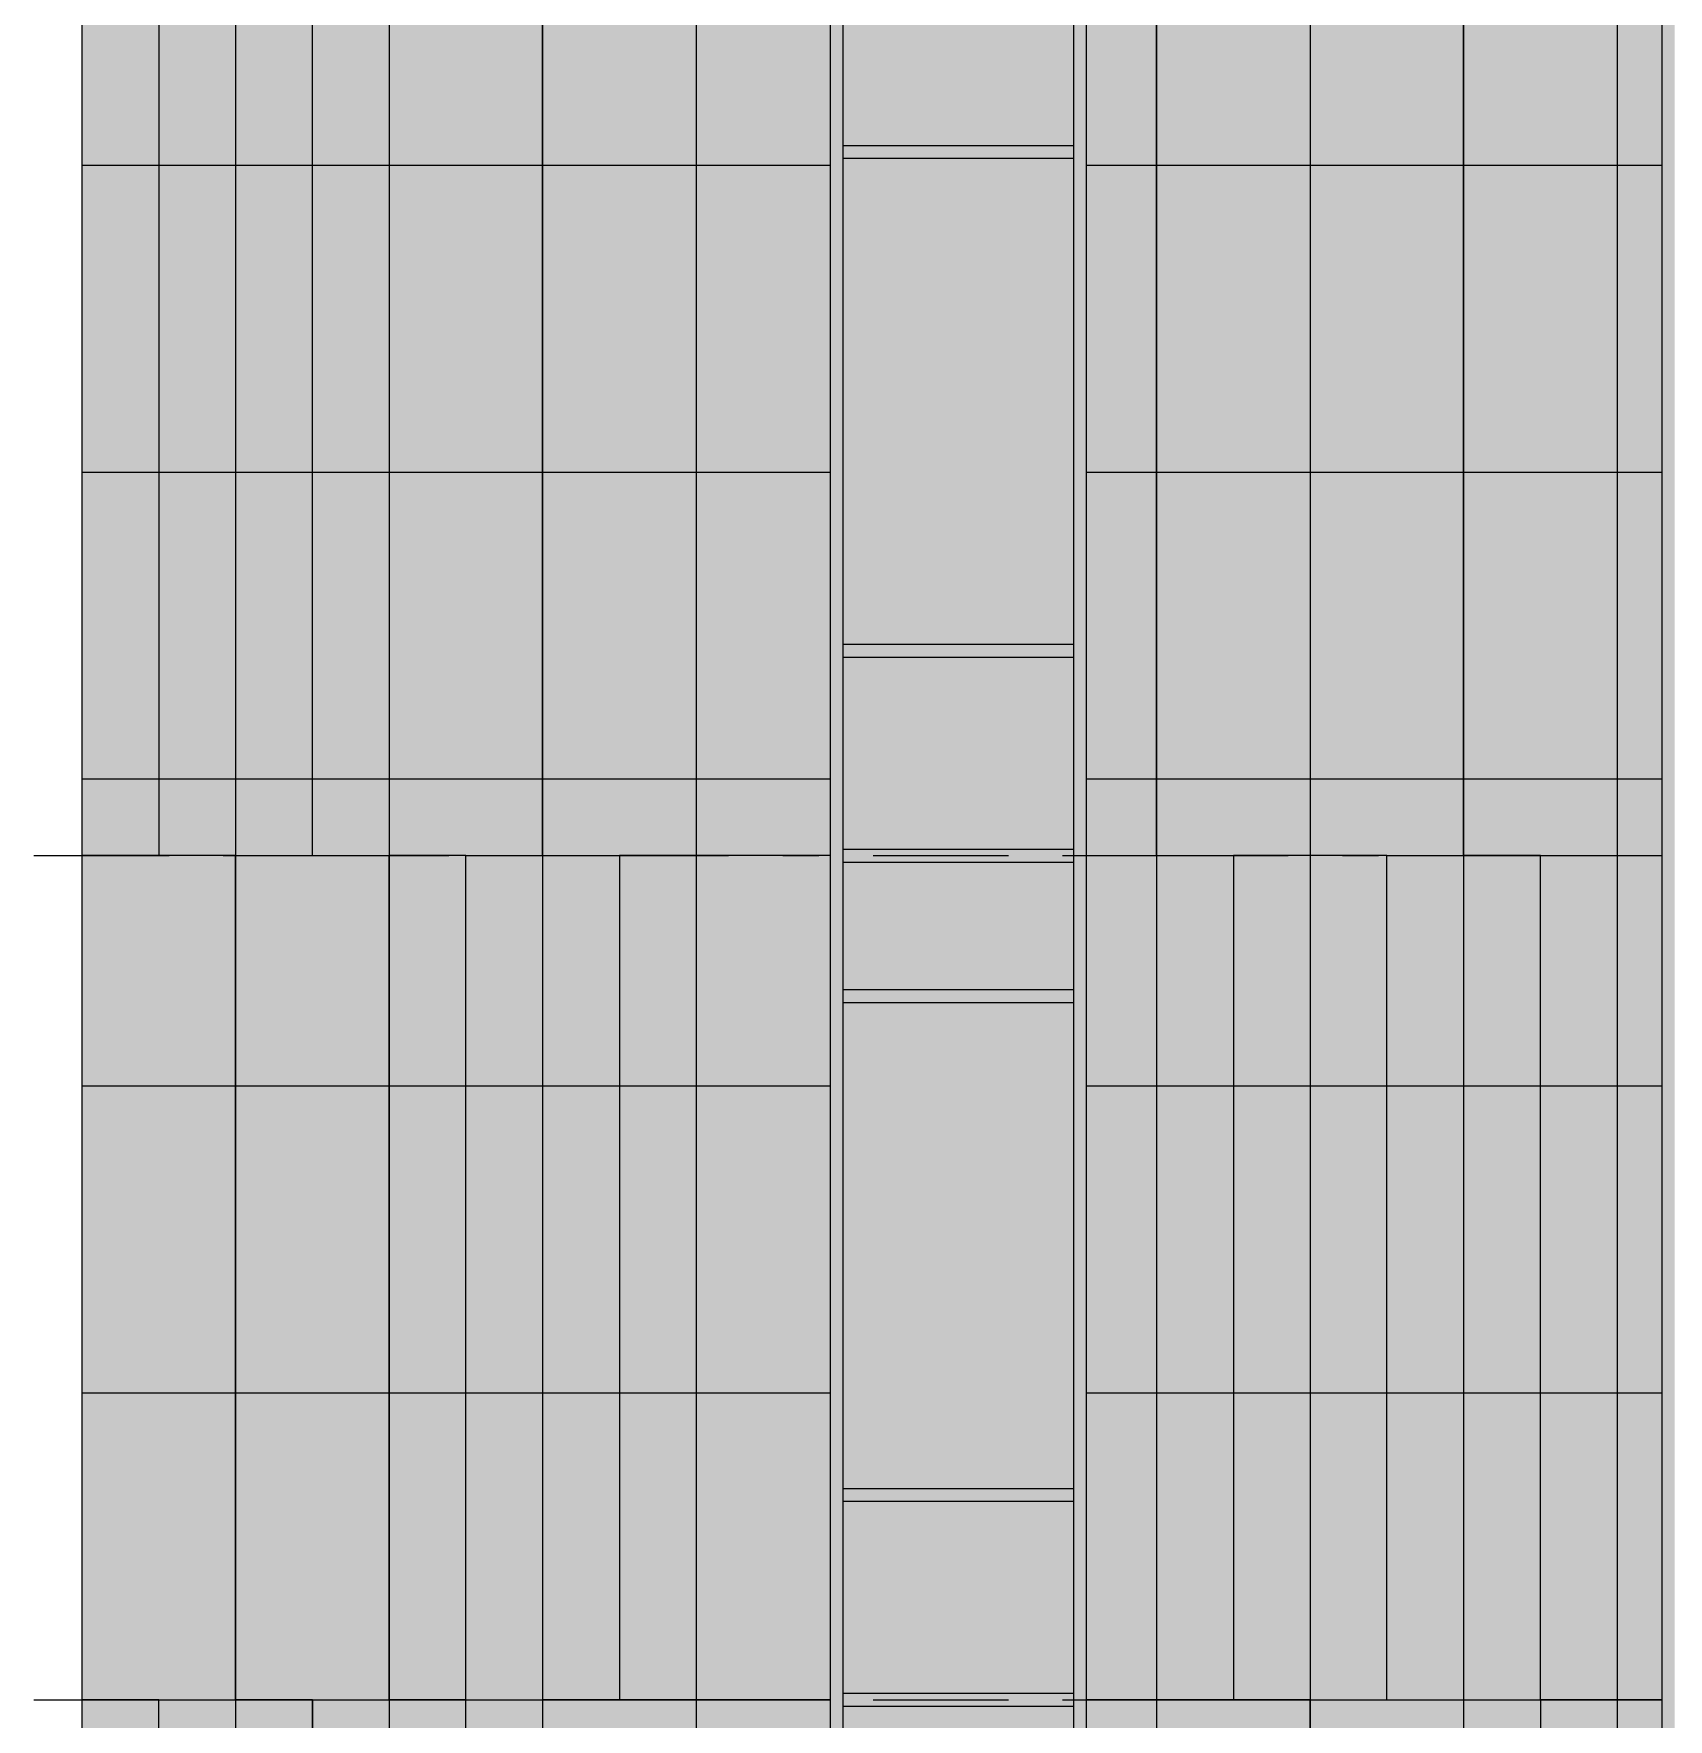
# Model space of a CAD drawing. Header units: millimetres. Extents: x 1499747 to 4230374, y -28481 to 441852.
# Drawn here: x 4128824 to 4135213, y 393752 to 400342 of the extents above; entities that cross this region are included whole.
import ezdxf

# ---------------------------------------------------------------- set-up
doc = ezdxf.new("R2010")
doc.units = ezdxf.units.MM
doc.header["$MEASUREMENT"] = 0
doc.layers.add('Чертеж и Рисунок', color=7, linetype='Continuous')

msp = doc.modelspace()

# ---------------------------------------------------------------- hatches: boundary and pattern name
at = {"layer": 'Чертеж и Рисунок', "linetype": 'Continuous', "lineweight": 0, "true_color": 0x868d8e}
for points in [[(4129312.73686, 397128.40713), (4129312.73686, 400428.41218), (4129012.7364, 400428.41218), (4129012.7364, 397128.40713)], [(4130212.73824, 397128.40713), (4130212.73824, 400428.41218), (4129912.73778, 400428.41218), (4129912.73778, 397128.40713)], [(4131412.74007, 397128.40713), (4131412.74007, 400428.41218), (4130812.73915, 400428.41218), (4130812.73915, 397128.40713)], [(4133812.74374, 397128.40713), (4133812.74374, 400428.41218), (4133212.74282, 400428.41218), (4133212.74282, 397128.40713)], [(4135012.74557, 397128.40713), (4135012.74557, 400428.41218), (4134412.74465, 400428.41218), (4134412.74465, 397128.40713)], [(4129612.73732, 393828.40209), (4130212.73824, 393828.40209), (4130212.73824, 397128.40713), (4129612.73732, 397128.40713)], [(4131112.73961, 393828.40209), (4131112.73961, 397128.40713), (4130512.7387, 397128.40713), (4130512.7387, 393828.40209)], [(4132937.7424, 393828.40209), (4133512.74328, 393828.40209), (4133512.74328, 397128.40713), (4132937.7424, 397128.40713)], [(4134412.74465, 393828.40209), (4134412.74465, 397128.40713), (4134112.7442, 397128.40713), (4134112.7442, 393828.40209)], [(4135187.74584, 393828.40209), (4135187.74584, 397128.40713), (4134712.74511, 397128.40713), (4134712.74511, 393828.40209)], [(4129312.73686, 390528.39705), (4129612.73732, 390528.39705), (4129612.73732, 393828.40209), (4129312.73686, 393828.40209)], [(4129912.73778, 390528.39705), (4130212.73824, 390528.39705), (4130212.73824, 393828.40209), (4129912.73778, 393828.40209)], [(4130812.73915, 390528.39705), (4130812.73915, 393828.40209), (4130512.7387, 393828.40209), (4130512.7387, 390528.39705)], [(4134712.74511, 390528.39705), (4134712.74511, 393828.40209), (4133812.74374, 393828.40209), (4133812.74374, 390528.39705)]]:
    msp.add_hatch(color=252, dxfattribs=at).paths.add_polyline_path(points)
at = {"layer": 'Чертеж и Рисунок', "linetype": 'Continuous', "lineweight": 0, "true_color": 0xffffff}
for points in [[(4129912.73778, 397128.40713), (4129912.73778, 400428.41218), (4129312.73686, 400428.41218), (4129312.73686, 397128.40713)], [(4130812.73915, 397128.40713), (4130812.73915, 400428.41218), (4130212.73824, 400428.41218), (4130212.73824, 397128.40713)], [(4131412.74007, 400428.41218), (4131412.74007, 397128.40713), (4131937.74087, 397128.40713), (4131937.74087, 400428.41218)], [(4133212.74282, 397128.40713), (4133212.74282, 400428.41218), (4132937.7424, 400428.41218), (4132937.7424, 397128.40713)], [(4134412.74465, 397128.40713), (4134412.74465, 400428.41218), (4133812.74374, 400428.41218), (4133812.74374, 397128.40713)], [(4135187.74584, 397128.40713), (4135187.74584, 400428.41218), (4135012.74557, 400428.41218), (4135012.74557, 397128.40713)], [(4129612.73732, 393828.40209), (4129612.73732, 397128.40713), (4129012.7364, 397128.40713), (4129012.7364, 393828.40209)], [(4130512.7387, 393828.40209), (4130512.7387, 397128.40713), (4130212.73824, 397128.40713), (4130212.73824, 393828.40209)], [(4131112.73961, 397128.40713), (4131112.73961, 393828.40209), (4131937.74087, 393828.40209), (4131937.74087, 397128.40713)], [(4134112.7442, 393828.40209), (4134112.7442, 397128.40713), (4133512.74328, 397128.40713), (4133512.74328, 393828.40209)], [(4134712.74511, 393828.40209), (4134712.74511, 397128.40713), (4134412.74465, 397128.40713), (4134412.74465, 393828.40209)], [(4129312.73686, 390528.39705), (4129312.73686, 393828.40209), (4129012.7364, 393828.40209), (4129012.7364, 390528.39705)], [(4129912.73778, 390528.39705), (4129912.73778, 393828.40209), (4129612.73732, 393828.40209), (4129612.73732, 390528.39705)], [(4130512.7387, 390528.39705), (4130512.7387, 393828.40209), (4130212.73824, 393828.40209), (4130212.73824, 390528.39705)], [(4130812.73915, 390528.39705), (4131937.74087, 390528.39705), (4131937.74087, 393828.40209), (4130812.73915, 393828.40209)], [(4133812.74374, 390528.39705), (4133812.74374, 393828.40209), (4132937.7424, 393828.40209), (4132937.7424, 390528.39705)], [(4135187.74584, 390528.39705), (4135187.74584, 393828.40209), (4134712.74511, 393828.40209), (4134712.74511, 390528.39705)]]:
    msp.add_hatch(color=7, dxfattribs=at).paths.add_polyline_path(points)
at = {"layer": 'Чертеж и Рисунок', "linetype": 'Continuous', "lineweight": 0, "true_color": 0x2e2e2e}
for points in [[(4131937.74087, 399878.41134), (4131987.74095, 399878.41134), (4131987.74095, 400428.41218), (4131937.74087, 400428.41218)], [(4132937.7424, 400428.41218), (4132887.74232, 400428.41218), (4132887.74232, 399878.41134), (4132937.7424, 399878.41134)], [(4135187.74584, 399878.41134), (4135237.74591, 399878.41134), (4135237.74591, 400428.41218), (4135187.74584, 400428.41218)], [(4131937.74087, 397928.40836), (4131987.74095, 397928.40836), (4131987.74095, 399878.41134), (4131937.74087, 399878.41134)], [(4131987.74095, 399853.4113), (4132217.7413, 399853.4113), (4132217.7413, 399903.41137), (4131987.74095, 399903.41137)], [(4132217.7413, 399853.4113), (4132887.74232, 399853.4113), (4132887.74232, 399903.41137), (4132217.7413, 399903.41137)], [(4132937.7424, 399878.41134), (4132887.74232, 399878.41134), (4132887.74232, 397928.40836), (4132937.7424, 397928.40836)], [(4135187.74584, 397928.40836), (4135237.74591, 397928.40836), (4135237.74591, 399878.41134), (4135187.74584, 399878.41134)], [(4131937.74087, 397128.40713), (4131987.74095, 397128.40713), (4131987.74095, 397928.40836), (4131937.74087, 397928.40836)], [(4131987.74095, 397903.40832), (4132217.7413, 397903.40832), (4132217.7413, 397953.40839), (4131987.74095, 397953.40839)], [(4132217.7413, 397903.40832), (4132887.74232, 397903.40832), (4132887.74232, 397953.40839), (4132217.7413, 397953.40839)], [(4132937.7424, 397928.40836), (4132887.74232, 397928.40836), (4132887.74232, 397128.40713), (4132937.7424, 397128.40713)], [(4135187.74584, 397128.40713), (4135237.74591, 397128.40713), (4135237.74591, 397928.40836), (4135187.74584, 397928.40836)], [(4131937.74087, 396578.40629), (4131987.74095, 396578.40629), (4131987.74095, 397128.40713), (4131937.74087, 397128.40713)], [(4132217.7413, 397153.40717), (4131987.74095, 397153.40717), (4131987.74095, 397103.4071), (4132217.7413, 397103.4071)], [(4132887.74232, 397153.40717), (4132217.7413, 397153.40717), (4132217.7413, 397103.4071), (4132887.74232, 397103.4071)], [(4132937.7424, 397128.40713), (4132887.74232, 397128.40713), (4132887.74232, 396578.40629), (4132937.7424, 396578.40629)], [(4135187.74584, 396578.40629), (4135237.74591, 396578.40629), (4135237.74591, 397128.40713), (4135187.74584, 397128.40713)], [(4131937.74087, 394628.40332), (4131987.74095, 394628.40332), (4131987.74095, 396578.40629), (4131937.74087, 396578.40629)], [(4131987.74095, 396553.40626), (4132217.7413, 396553.40626), (4132217.7413, 396603.40633), (4131987.74095, 396603.40633)], [(4132217.7413, 396553.40626), (4132887.74232, 396553.40626), (4132887.74232, 396603.40633), (4132217.7413, 396603.40633)], [(4132937.7424, 396578.40629), (4132887.74232, 396578.40629), (4132887.74232, 394628.40332), (4132937.7424, 394628.40332)], [(4135187.74584, 394628.40332), (4135237.74591, 394628.40332), (4135237.74591, 396578.40629), (4135187.74584, 396578.40629)], [(4131937.74087, 393828.40209), (4131987.74095, 393828.40209), (4131987.74095, 394628.40332), (4131937.74087, 394628.40332)], [(4131987.74095, 394603.40328), (4132217.7413, 394603.40328), (4132217.7413, 394653.40335), (4131987.74095, 394653.40335)], [(4132217.7413, 394603.40328), (4132887.74232, 394603.40328), (4132887.74232, 394653.40335), (4132217.7413, 394653.40335)], [(4132937.7424, 394628.40332), (4132887.74232, 394628.40332), (4132887.74232, 393828.40209), (4132937.7424, 393828.40209)], [(4135187.74584, 393828.40209), (4135237.74591, 393828.40209), (4135237.74591, 394628.40332), (4135187.74584, 394628.40332)], [(4131937.74087, 393278.40125), (4131987.74095, 393278.40125), (4131987.74095, 393828.40209), (4131937.74087, 393828.40209)], [(4132217.7413, 393853.40213), (4131987.74095, 393853.40213), (4131987.74095, 393803.40205), (4132217.7413, 393803.40205)], [(4132887.74232, 393853.40213), (4132217.7413, 393853.40213), (4132217.7413, 393803.40205), (4132887.74232, 393803.40205)], [(4132937.7424, 393828.40209), (4132887.74232, 393828.40209), (4132887.74232, 393278.40125), (4132937.7424, 393278.40125)], [(4135187.74584, 393278.40125), (4135237.74591, 393278.40125), (4135237.74591, 393828.40209), (4135187.74584, 393828.40209)]]:
    msp.add_hatch(color=250, dxfattribs=at).paths.add_polyline_path(points)
at = {"layer": 'Чертеж и Рисунок', "linetype": 'Continuous', "lineweight": 0, "true_color": 0x84adf9}
for points in [[(4131987.74095, 399903.41137), (4132887.74232, 399903.41137), (4132887.74232, 400403.41214), (4131987.74095, 400403.41214)], [(4131987.74095, 397953.40839), (4132887.74232, 397953.40839), (4132887.74232, 399853.4113), (4131987.74095, 399853.4113)], [(4131987.74095, 397153.40717), (4132887.74232, 397153.40717), (4132887.74232, 397903.40832), (4131987.74095, 397903.40832)], [(4131987.74095, 396603.40633), (4132887.74232, 396603.40633), (4132887.74232, 397103.4071), (4131987.74095, 397103.4071)], [(4131987.74095, 394653.40335), (4132887.74232, 394653.40335), (4132887.74232, 396553.40626), (4131987.74095, 396553.40626)], [(4131987.74095, 393853.40213), (4132887.74232, 393853.40213), (4132887.74232, 394603.40328), (4131987.74095, 394603.40328)], [(4131987.74095, 393303.40129), (4132887.74232, 393303.40129), (4132887.74232, 393803.40205), (4131987.74095, 393803.40205)]]:
    msp.add_hatch(color=161, dxfattribs=at).paths.add_polyline_path(points)

# ---------------------------------------------------------------- linework, layer by layer
at = {"layer": 'Чертеж и Рисунок', "color": 253, "linetype": 'Continuous', "lineweight": 5, "true_color": 0xaaaaaa}
for points in [[(4135012.54557, 409296.12572), (4135012.54557, 369078.36428)], [(4134412.54465, 409150.7155), (4134412.54465, 369080.86428)], [(4133812.54374, 409005.30528), (4133812.54374, 369078.36428)], [(4133212.54282, 408859.89506), (4133212.54282, 369078.36428)], [(4129612.53732, 408678.46478), (4129612.53732, 369078.36428)], [(4130212.53824, 408678.46478), (4130212.53824, 369078.36428)], [(4130812.53915, 408678.46478), (4130812.53915, 369078.36428)], [(4131412.54007, 408678.46478), (4131412.54007, 369078.36428)], [(4135187.74584, 407478.46295), (4135187.74584, 369078.36428)], [(4129012.7364, 399828.01126), (4131937.74087, 399828.01126)], [(4132937.7424, 399828.01126), (4135187.74584, 399828.01126)], [(4129012.7364, 398628.00943), (4131937.74087, 398628.00943)], [(4132937.7424, 398628.00943), (4135187.74584, 398628.00943)], [(4129012.7364, 397428.00759), (4131937.74087, 397428.00759)], [(4132937.7424, 397428.00759), (4135187.74584, 397428.00759)], [(4129012.7364, 396228.00576), (4131937.74087, 396228.00576)], [(4132937.7424, 396228.00576), (4135187.74584, 396228.00576)], [(4129012.7364, 395028.00393), (4131937.74087, 395028.00393)], [(4132937.7424, 395028.00393), (4135187.74584, 395028.00393)], [(4129012.7364, 393828.00209), (4129912.73778, 393828.00209)], [(4129912.73778, 393828.00209), (4131937.74087, 393828.00209)], [(4132937.7424, 393828.00209), (4135187.74584, 393828.00209)]]:
    msp.add_lwpolyline(points, dxfattribs=at)
at = {"layer": 'Чертеж и Рисунок', "color": 7, "linetype": 'Continuous', "lineweight": 5}
for points in [[(4129012.7364, 369078.36428), (4129012.7364, 400428.41218)], [(4129312.73686, 400428.41218), (4129312.73686, 397128.40713)], [(4129912.73778, 397128.40713), (4129912.73778, 400428.41218)], [(4130212.73824, 400428.41218), (4130212.73824, 397128.40713)], [(4130812.73915, 397128.40713), (4130812.73915, 400428.41218)], [(4131412.74007, 400428.41218), (4131412.74007, 397128.40713)], [(4131937.74087, 397128.40713), (4131937.74087, 400428.41218)], [(4131987.74095, 399903.41137), (4131987.74095, 400403.41214)], [(4132887.74232, 400403.41214), (4132887.74232, 399903.41137)], [(4132937.7424, 400428.41218), (4132937.7424, 397128.40713)], [(4133212.74282, 397128.40713), (4133212.74282, 400428.41218)], [(4133812.74374, 400428.41218), (4133812.74374, 397128.40713)], [(4134412.74465, 397128.40713), (4134412.74465, 400428.41218)], [(4135012.74557, 400428.41218), (4135012.74557, 397128.40713)], [(4131987.74095, 399878.41134), (4131987.74095, 399903.41137)], [(4132217.7413, 399903.41137), (4131987.74095, 399903.41137)], [(4131987.74095, 399853.4113), (4131987.74095, 399878.41134)], [(4132887.74232, 399903.41137), (4132217.7413, 399903.41137)], [(4132887.74232, 399903.41137), (4132887.74232, 399878.41134)], [(4132887.74232, 399878.41134), (4132887.74232, 399853.4113)], [(4132217.7413, 399853.4113), (4131987.74095, 399853.4113)], [(4131987.74095, 397953.40839), (4131987.74095, 399853.4113)], [(4132887.74232, 399853.4113), (4132217.7413, 399853.4113)], [(4132887.74232, 399853.4113), (4132887.74232, 397953.40839)], [(4131987.74095, 397928.40836), (4131987.74095, 397953.40839)], [(4132217.7413, 397953.40839), (4131987.74095, 397953.40839)], [(4131987.74095, 397903.40832), (4131987.74095, 397928.40836)], [(4132217.7413, 397903.40832), (4131987.74095, 397903.40832)], [(4131987.74095, 397153.40717), (4131987.74095, 397903.40832)], [(4132887.74232, 397953.40839), (4132217.7413, 397953.40839)], [(4132887.74232, 397903.40832), (4132217.7413, 397903.40832)], [(4132887.74232, 397953.40839), (4132887.74232, 397928.40836)], [(4132887.74232, 397928.40836), (4132887.74232, 397903.40832)], [(4132887.74232, 397903.40832), (4132887.74232, 397153.40717)], [(4129612.73732, 397128.40713), (4129012.7364, 397128.40713)], [(4129612.73732, 397128.40713), (4129912.73778, 397128.40713)], [(4129612.73732, 393828.40209), (4129612.73732, 397128.40713)], [(4129912.73778, 397128.40713), (4130212.73824, 397128.40713)], [(4130212.73824, 393828.40209), (4130212.73824, 397128.40713)], [(4130512.7387, 397128.40713), (4130212.73824, 397128.40713)], [(4130212.73824, 397128.40713), (4130212.73824, 393828.40209)], [(4130512.7387, 397128.40713), (4130812.73915, 397128.40713)], [(4130512.7387, 393828.40209), (4130512.7387, 397128.40713)], [(4130812.73915, 397128.40713), (4131112.73961, 397128.40713)], [(4131937.74087, 397128.40713), (4131112.73961, 397128.40713)], [(4131112.73961, 397128.40713), (4131112.73961, 393828.40209)], [(4131937.74087, 393828.40209), (4131937.74087, 397128.40713)], [(4131987.74095, 397153.40717), (4132217.7413, 397153.40717)], [(4131987.74095, 397128.40713), (4131987.74095, 397153.40717)], [(4131987.74095, 397103.4071), (4131987.74095, 397128.40713)], [(4131987.74095, 397103.4071), (4132217.7413, 397103.4071)], [(4131987.74095, 396603.40633), (4131987.74095, 397103.4071)], [(4132217.7413, 397153.40717), (4132887.74232, 397153.40717)], [(4132217.7413, 397103.4071), (4132887.74232, 397103.4071)], [(4132887.74232, 397153.40717), (4132887.74232, 397128.40713)], [(4132887.74232, 397128.40713), (4132887.74232, 397103.4071)], [(4132887.74232, 397103.4071), (4132887.74232, 396603.40633)], [(4132937.7424, 397128.40713), (4132937.7424, 393828.40209)], [(4132937.7424, 397128.40713), (4133212.74282, 397128.40713)], [(4133212.74282, 397128.40713), (4133512.74328, 397128.40713)], [(4134112.7442, 397128.40713), (4133512.74328, 397128.40713)], [(4133512.74328, 397128.40713), (4133512.74328, 393828.40209)], [(4134112.7442, 397128.40713), (4134412.74465, 397128.40713)], [(4134112.7442, 393828.40209), (4134112.7442, 397128.40713)], [(4134712.74511, 397128.40713), (4134412.74465, 397128.40713)], [(4134412.74465, 397128.40713), (4134412.74465, 393828.40209)], [(4134712.74511, 397128.40713), (4135012.74557, 397128.40713)], [(4134712.74511, 393828.40209), (4134712.74511, 397128.40713)], [(4135012.74557, 397128.40713), (4135187.74584, 397128.40713)], [(4131987.74095, 396578.40629), (4131987.74095, 396603.40633)], [(4132217.7413, 396603.40633), (4131987.74095, 396603.40633)], [(4131987.74095, 396553.40626), (4131987.74095, 396578.40629)], [(4132887.74232, 396603.40633), (4132217.7413, 396603.40633)], [(4132887.74232, 396603.40633), (4132887.74232, 396578.40629)], [(4132887.74232, 396578.40629), (4132887.74232, 396553.40626)], [(4132217.7413, 396553.40626), (4131987.74095, 396553.40626)], [(4131987.74095, 394653.40335), (4131987.74095, 396553.40626)], [(4132887.74232, 396553.40626), (4132217.7413, 396553.40626)], [(4132887.74232, 396553.40626), (4132887.74232, 394653.40335)], [(4131987.74095, 394628.40332), (4131987.74095, 394653.40335)], [(4132217.7413, 394653.40335), (4131987.74095, 394653.40335)], [(4131987.74095, 394603.40328), (4131987.74095, 394628.40332)], [(4132217.7413, 394603.40328), (4131987.74095, 394603.40328)], [(4131987.74095, 393853.40213), (4131987.74095, 394603.40328)], [(4132887.74232, 394653.40335), (4132217.7413, 394653.40335)], [(4132887.74232, 394603.40328), (4132217.7413, 394603.40328)], [(4132887.74232, 394653.40335), (4132887.74232, 394628.40332)], [(4132887.74232, 394628.40332), (4132887.74232, 394603.40328)], [(4132887.74232, 394603.40328), (4132887.74232, 393853.40213)], [(4129312.73686, 393828.40209), (4129012.7364, 393828.40209)], [(4129312.73686, 393828.40209), (4129612.73732, 393828.40209)], [(4129312.73686, 390528.39705), (4129312.73686, 393828.40209)], [(4129912.73778, 393828.40209), (4129612.73732, 393828.40209)], [(4129612.73732, 393828.40209), (4129612.73732, 390528.39705)], [(4129912.73778, 393828.40209), (4129912.73778, 390528.39705)], [(4129912.73778, 393828.40209), (4130212.73824, 393828.40209)], [(4129912.73778, 390528.39705), (4129912.73778, 393828.40209)], [(4130512.7387, 393828.40209), (4130212.73824, 393828.40209)], [(4130212.73824, 393828.40209), (4130212.73824, 390528.39705)], [(4130512.7387, 393828.40209), (4130812.73915, 393828.40209)], [(4130512.7387, 390528.39705), (4130512.7387, 393828.40209)], [(4131937.74087, 393828.40209), (4130812.73915, 393828.40209)], [(4130812.73915, 393828.40209), (4130812.73915, 390528.39705)], [(4131937.74087, 390528.39705), (4131937.74087, 393828.40209)], [(4131987.74095, 393853.40213), (4132217.7413, 393853.40213)], [(4131987.74095, 393828.40209), (4131987.74095, 393853.40213)], [(4131987.74095, 393803.40205), (4131987.74095, 393828.40209)], [(4132217.7413, 393853.40213), (4132887.74232, 393853.40213)], [(4132887.74232, 393853.40213), (4132887.74232, 393828.40209)], [(4132887.74232, 393828.40209), (4132887.74232, 393803.40205)], [(4133812.74374, 393828.40209), (4132937.7424, 393828.40209)], [(4132937.7424, 393828.40209), (4132937.7424, 390528.39705)], [(4133812.74374, 393828.40209), (4134112.7442, 393828.40209)], [(4133812.74374, 390528.39705), (4133812.74374, 393828.40209)], [(4134112.7442, 393828.40209), (4134412.74465, 393828.40209)], [(4134412.74465, 393828.40209), (4134712.74511, 393828.40209)], [(4135187.74584, 393828.40209), (4134712.74511, 393828.40209)], [(4134712.74511, 393828.40209), (4134712.74511, 390528.39705)], [(4131987.74095, 393803.40205), (4132217.7413, 393803.40205)], [(4131987.74095, 393303.40129), (4131987.74095, 393803.40205)], [(4132217.7413, 393803.40205), (4132887.74232, 393803.40205)], [(4132887.74232, 393803.40205), (4132887.74232, 393303.40129)]]:
    msp.add_lwpolyline(points, dxfattribs=at)
at = {"layer": 'Чертеж и Рисунок', "color": 1, "linetype": 'Continuous', "lineweight": 0}
for points in [[(4128823.53611, 397128.40713), (4129352.63692, 397128.40713)], [(4129564.33725, 397128.40713), (4129705.43746, 397128.40713)], [(4129917.13779, 397128.40713), (4130446.23859, 397128.40713)], [(4130657.93892, 397128.40713), (4130799.03913, 397128.40713)], [(4131010.73946, 397128.40713), (4131539.94026, 397128.40713)], [(4131751.54059, 397128.40713), (4131892.6408, 397128.40713)], [(4132104.34113, 397128.40713), (4132633.54194, 397128.40713)], [(4132845.14226, 397128.40713), (4132986.24247, 397128.40713)], [(4133197.9428, 397128.40713), (4133727.14361, 397128.40713)], [(4133938.74393, 397128.40713), (4134079.94415, 397128.40713)], [(4134291.54447, 397128.40713), (4134820.74528, 397128.40713)], [(4135032.4456, 397128.40713), (4135173.54582, 397128.40713)], [(4128823.53611, 393828.40209), (4129352.63692, 393828.40209)], [(4129564.33725, 393828.40209), (4129705.43746, 393828.40209)], [(4129917.13779, 393828.40209), (4130446.23859, 393828.40209)], [(4130657.93892, 393828.40209), (4130799.03913, 393828.40209)], [(4131010.73946, 393828.40209), (4131539.94026, 393828.40209)], [(4131751.54059, 393828.40209), (4131892.6408, 393828.40209)], [(4132104.34113, 393828.40209), (4132633.54194, 393828.40209)], [(4132845.14226, 393828.40209), (4132986.24247, 393828.40209)], [(4133197.9428, 393828.40209), (4133727.14361, 393828.40209)], [(4133938.74393, 393828.40209), (4134079.94415, 393828.40209)], [(4134291.54447, 393828.40209), (4134820.74528, 393828.40209)], [(4135032.4456, 393828.40209), (4135173.54582, 393828.40209)]]:
    msp.add_lwpolyline(points, dxfattribs=at)

doc.saveas('drawing.dxf')
